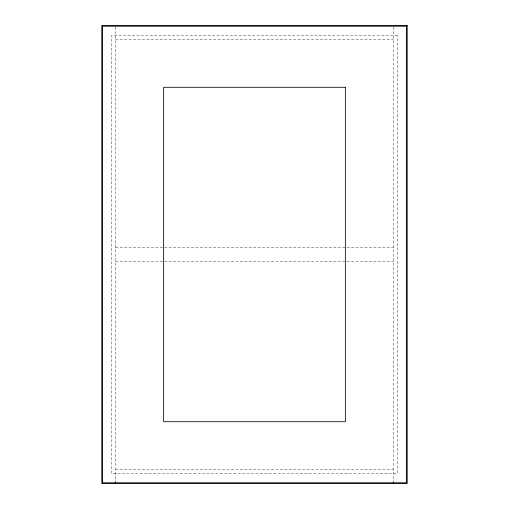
<?xml version="1.0" encoding="UTF-8"?>
<svg xmlns="http://www.w3.org/2000/svg" width="509" height="509" viewBox="0 0 509 509"><rect width="100%" height="100%" fill="white"/><g stroke="black" fill="none" stroke-linecap="round" stroke-linejoin="round"><path stroke-width="0.38" stroke-dasharray="2.54 1.91" d="M115.543 39.193L393.457 39.193M115.543 247.628L393.457 247.628M115.543 261.372L393.457 261.372M115.543 469.807L393.457 469.807M393.457 27.041L393.457 481.959M115.543 27.041L115.543 481.959M397.274 35.376L111.725 35.376L111.725 473.624L397.274 473.624L397.274 35.376"/><path stroke-width="0.76" d="M393.457 481.959L393.457 483.55M115.543 481.959L115.543 483.55M407.2 25.45L101.8 25.45L101.8 483.55L407.2 483.55L407.2 25.45M406.436 26.213L102.563 26.213L102.563 482.786L406.436 482.786L406.436 26.213M345.356 87.293L163.643 87.293L163.643 421.706L345.356 421.706L345.356 87.293"/></g></svg>
